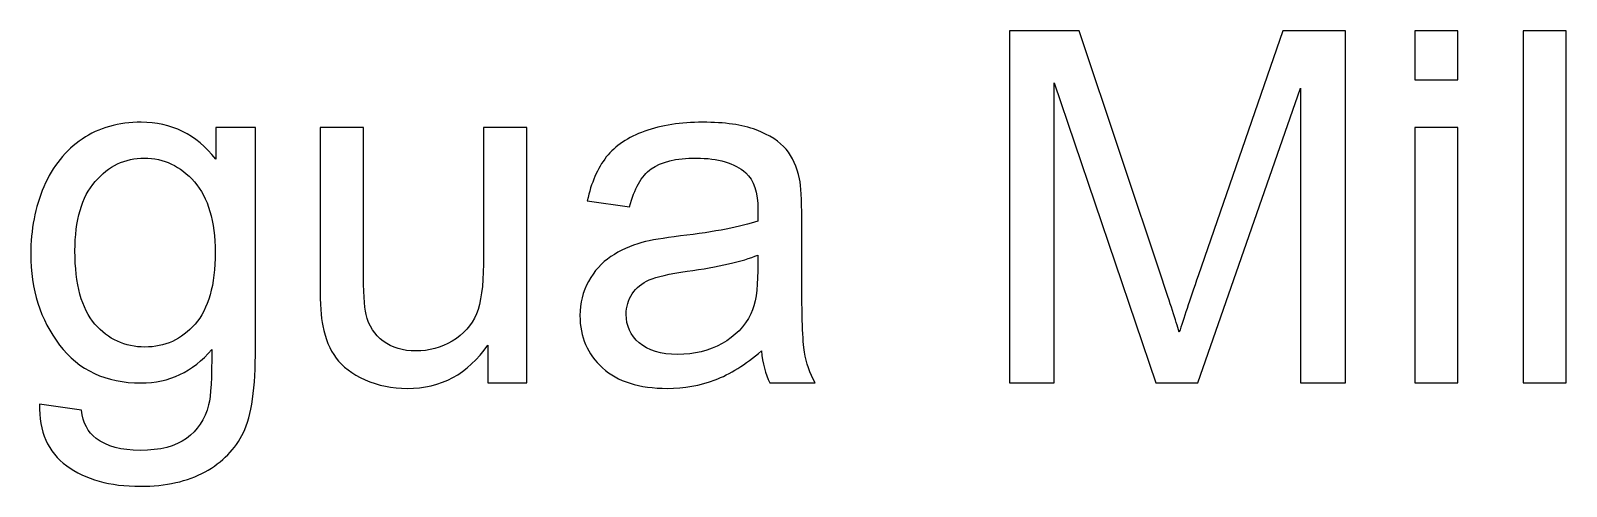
# Model space of a CAD drawing. Header units: millimetres. Extents: x -300 to 279, y -192 to 238.
# Drawn here: x -6.35 to 33.29, y -146.29 to -134.53 of the extents above; entities that cross this region are included whole.
import ezdxf

# ---------------------------------------------------------------- set-up
doc = ezdxf.new("R2010")
doc.units = ezdxf.units.MM
doc.layers.add('CAMADA_1', color=7, linetype='CONTINUOUS')

msp = doc.modelspace()

# ---------------------------------------------------------------- linework, layer by layer
at = {"layer": 'CAMADA_1', "color": 250}
for points, knots in [([(18.913, -143.6225), (18.913, -143.6225), (18.913, -134.5293), (18.913, -134.5293), (18.913, -134.5293), (20.7164, -134.5293), (20.7164, -134.5293), (20.7164, -134.5293), (22.8669, -140.9661), (22.8669, -140.9661), (23.0659, -141.5651), (23.2098, -142.0138), (23.3009, -142.3123), (23.4046, -141.9821), (23.5676, -141.4952), (23.7877, -140.8539), (23.7877, -140.8539), (25.9763, -134.5293), (25.9763, -134.5293), (25.9763, -134.5293), (27.5871, -134.5293), (27.5871, -134.5293), (27.5871, -134.5293), (27.5871, -143.6225), (27.5871, -143.6225), (27.5871, -143.6225), (26.4314, -143.6225), (26.4314, -143.6225), (26.4314, -143.6225), (26.4314, -136.0152), (26.4314, -136.0152), (26.4314, -136.0152), (23.7771, -143.6225), (23.7771, -143.6225), (23.7771, -143.6225), (22.6934, -143.6225), (22.6934, -143.6225), (22.6934, -143.6225), (20.0687, -135.8755), (20.0687, -135.8755), (20.0687, -135.8755), (20.0687, -143.6225), (20.0687, -143.6225), (20.0687, -143.6225), (18.913, -143.6225), (18.913, -143.6225)], [0, 0, 0, 0, 0.0666667, 0.0666667, 0.0666667, 0.1333333, 0.1333333, 0.1333333, 0.2, 0.2, 0.2, 0.2666667, 0.2666667, 0.2666667, 0.3333333, 0.3333333, 0.3333333, 0.4, 0.4, 0.4, 0.4666667, 0.4666667, 0.4666667, 0.5333333, 0.5333333, 0.5333333, 0.6, 0.6, 0.6, 0.6666667, 0.6666667, 0.6666667, 0.7333333, 0.7333333, 0.7333333, 0.8, 0.8, 0.8, 0.8666667, 0.8666667, 0.8666667, 0.9333333, 0.9333333, 0.9333333, 1, 1, 1, 1]), ([(29.3778, -135.7993), (29.3778, -135.7993), (29.3778, -134.5293), (29.3778, -134.5293), (29.3778, -134.5293), (30.4954, -134.5293), (30.4954, -134.5293), (30.4954, -134.5293), (30.4954, -135.7993), (30.4954, -135.7993), (30.4954, -135.7993), (29.3778, -135.7993), (29.3778, -135.7993)], [0, 0, 0, 0, 0.25, 0.25, 0.25, 0.5, 0.5, 0.5, 0.75, 0.75, 0.75, 1, 1, 1, 1]), ([(32.1739, -143.6225), (32.1739, -143.6225), (32.1739, -134.5293), (32.1739, -134.5293), (32.1739, -134.5293), (33.2915, -134.5293), (33.2915, -134.5293), (33.2915, -134.5293), (33.2915, -143.6225), (33.2915, -143.6225), (33.2915, -143.6225), (32.1739, -143.6225), (32.1739, -143.6225)], [0, 0, 0, 0, 0.25, 0.25, 0.25, 0.5, 0.5, 0.5, 0.75, 0.75, 0.75, 1, 1, 1, 1]), ([(-6.125, -144.1686), (-6.125, -144.1686), (-5.0455, -144.321), (-5.0455, -144.321), (-5.0011, -144.6554), (-4.8741, -144.8989), (-4.6666, -145.0534), (-4.3893, -145.2587), (-4.0105, -145.3624), (-3.53, -145.3624), (-3.0135, -145.3624), (-2.6135, -145.2587), (-2.3319, -145.0534), (-2.0504, -144.8481), (-1.8599, -144.5581), (-1.7604, -144.1877), (-1.7033, -143.9612), (-1.6758, -143.4849), (-1.68, -142.7589), (-2.169, -143.3346), (-2.7764, -143.6225), (-3.5046, -143.6225), (-4.4105, -143.6225), (-5.1132, -143.2965), (-5.6085, -142.6425), (-6.106, -141.9905), (-6.3536, -141.2074), (-6.3536, -140.2951), (-6.3536, -139.6664), (-6.2393, -139.0865), (-6.0128, -138.5552), (-5.7863, -138.0239), (-5.4561, -137.6154), (-5.0243, -137.3254), (-4.5925, -137.0354), (-4.0845, -136.8915), (-3.5003, -136.8915), (-2.7235, -136.8915), (-2.0822, -137.209), (-1.5784, -137.844), (-1.5784, -137.844), (-1.5784, -137.0312), (-1.5784, -137.0312), (-1.5784, -137.0312), (-0.5497, -137.0312), (-0.5497, -137.0312), (-0.5497, -137.0312), (-0.5497, -142.7229), (-0.5497, -142.7229), (-0.5497, -143.7495), (-0.6534, -144.4755), (-0.863, -144.9031), (-1.0704, -145.3307), (-1.4027, -145.6693), (-1.8536, -145.917), (-2.3065, -146.1646), (-2.8632, -146.2895), (-3.5236, -146.2895), (-4.3089, -146.2895), (-4.9418, -146.1138), (-5.4244, -145.7603), (-5.9091, -145.409), (-6.1419, -144.8777), (-6.125, -144.1686)], [0, 0, 0, 0, 0.047619, 0.047619, 0.047619, 0.0952381, 0.0952381, 0.0952381, 0.1428571, 0.1428571, 0.1428571, 0.1904762, 0.1904762, 0.1904762, 0.2380952, 0.2380952, 0.2380952, 0.2857143, 0.2857143, 0.2857143, 0.3333333, 0.3333333, 0.3333333, 0.3809524, 0.3809524, 0.3809524, 0.4285714, 0.4285714, 0.4285714, 0.4761905, 0.4761905, 0.4761905, 0.5238095, 0.5238095, 0.5238095, 0.5714286, 0.5714286, 0.5714286, 0.6190476, 0.6190476, 0.6190476, 0.6666667, 0.6666667, 0.6666667, 0.7142857, 0.7142857, 0.7142857, 0.7619048, 0.7619048, 0.7619048, 0.8095238, 0.8095238, 0.8095238, 0.8571429, 0.8571429, 0.8571429, 0.9047619, 0.9047619, 0.9047619, 0.952381, 0.952381, 0.952381, 1, 1, 1, 1]), ([(5.4489, -143.6225), (5.4489, -143.6225), (5.4489, -142.6425), (5.4489, -142.6425), (4.9367, -143.3897), (4.2424, -143.7622), (3.364, -143.7622), (2.9766, -143.7622), (2.6147, -143.6881), (2.2781, -143.5399), (1.9416, -143.3897), (1.6918, -143.2034), (1.5288, -142.979), (1.3659, -142.7525), (1.2516, -142.4774), (1.1859, -142.1514), (1.1415, -141.9313), (1.1182, -141.5841), (1.1182, -141.11), (1.1182, -141.11), (1.1182, -137.0312), (1.1182, -137.0312), (1.1182, -137.0312), (2.2358, -137.0312), (2.2358, -137.0312), (2.2358, -137.0312), (2.2358, -140.6782), (2.2358, -140.6782), (2.2358, -141.2603), (2.2591, -141.654), (2.3035, -141.8551), (2.3734, -142.1493), (2.5216, -142.3779), (2.7502, -142.5451), (2.9766, -142.7123), (3.256, -142.797), (3.5905, -142.797), (3.9249, -142.797), (4.2382, -142.7123), (4.5303, -142.5409), (4.8224, -142.3694), (5.0298, -142.1345), (5.1526, -141.8403), (5.2732, -141.546), (5.3346, -141.1164), (5.3346, -140.5554), (5.3346, -140.5554), (5.3346, -137.0312), (5.3346, -137.0312), (5.3346, -137.0312), (6.4522, -137.0312), (6.4522, -137.0312), (6.4522, -137.0312), (6.4522, -143.6225), (6.4522, -143.6225), (6.4522, -143.6225), (5.4489, -143.6225), (5.4489, -143.6225)], [0, 0, 0, 0, 0.0526316, 0.0526316, 0.0526316, 0.1052632, 0.1052632, 0.1052632, 0.1578947, 0.1578947, 0.1578947, 0.2105263, 0.2105263, 0.2105263, 0.2631579, 0.2631579, 0.2631579, 0.3157895, 0.3157895, 0.3157895, 0.3684211, 0.3684211, 0.3684211, 0.4210526, 0.4210526, 0.4210526, 0.4736842, 0.4736842, 0.4736842, 0.5263158, 0.5263158, 0.5263158, 0.5789474, 0.5789474, 0.5789474, 0.6315789, 0.6315789, 0.6315789, 0.6842105, 0.6842105, 0.6842105, 0.7368421, 0.7368421, 0.7368421, 0.7894737, 0.7894737, 0.7894737, 0.8421053, 0.8421053, 0.8421053, 0.8947368, 0.8947368, 0.8947368, 0.9473684, 0.9473684, 0.9473684, 1, 1, 1, 1]), ([(12.5122, -142.797), (12.0973, -143.1505), (11.6973, -143.3981), (11.3142, -143.5442), (10.9311, -143.6902), (10.5204, -143.7622), (10.0802, -143.7622), (9.3563, -143.7622), (8.7996, -143.5865), (8.4101, -143.233), (8.0206, -142.8817), (7.8259, -142.4308), (7.8259, -141.8826), (7.8259, -141.5609), (7.9, -141.2666), (8.046, -140.9999), (8.1942, -140.7332), (8.3868, -140.5216), (8.6239, -140.3607), (8.8631, -140.1998), (9.1298, -140.0771), (9.4282, -139.9945), (9.6484, -139.9374), (9.9807, -139.8823), (10.4231, -139.8273), (11.3248, -139.7215), (11.9915, -139.5924), (12.417, -139.4442), (12.4212, -139.2918), (12.4233, -139.1944), (12.4233, -139.1542), (12.4233, -138.7012), (12.3175, -138.3816), (12.1058, -138.1954), (11.8201, -137.9435), (11.3946, -137.8186), (10.8316, -137.8186), (10.3045, -137.8186), (9.9151, -137.9117), (9.6653, -138.0959), (9.4134, -138.28), (9.2293, -138.606), (9.1086, -139.0759), (9.1086, -139.0759), (8.0164, -138.9235), (8.0164, -138.9235), (8.1159, -138.4557), (8.2789, -138.0768), (8.5075, -137.789), (8.7361, -137.5011), (9.0663, -137.281), (9.4981, -137.1243), (9.9278, -136.9698), (10.4294, -136.8915), (10.9967, -136.8915), (11.5597, -136.8915), (12.019, -136.9571), (12.3725, -137.0905), (12.7239, -137.2238), (12.9842, -137.3889), (13.1493, -137.59), (13.3144, -137.7911), (13.4308, -138.0451), (13.4986, -138.352), (13.5346, -138.5425), (13.5536, -138.8854), (13.5536, -139.3786), (13.5536, -139.3786), (13.5536, -140.8602), (13.5536, -140.8602), (13.5536, -141.8953), (13.5769, -142.5493), (13.6235, -142.8266), (13.6679, -143.1039), (13.761, -143.3685), (13.8965, -143.6225), (13.8965, -143.6225), (12.7281, -143.6225), (12.7281, -143.6225), (12.6159, -143.3875), (12.544, -143.1124), (12.5122, -142.797)], [0, 0, 0, 0, 0.037037, 0.037037, 0.037037, 0.0740741, 0.0740741, 0.0740741, 0.1111111, 0.1111111, 0.1111111, 0.1481481, 0.1481481, 0.1481481, 0.1851852, 0.1851852, 0.1851852, 0.2222222, 0.2222222, 0.2222222, 0.2592593, 0.2592593, 0.2592593, 0.2962963, 0.2962963, 0.2962963, 0.3333333, 0.3333333, 0.3333333, 0.3703704, 0.3703704, 0.3703704, 0.4074074, 0.4074074, 0.4074074, 0.4444444, 0.4444444, 0.4444444, 0.4814815, 0.4814815, 0.4814815, 0.5185185, 0.5185185, 0.5185185, 0.5555556, 0.5555556, 0.5555556, 0.5925926, 0.5925926, 0.5925926, 0.6296296, 0.6296296, 0.6296296, 0.6666667, 0.6666667, 0.6666667, 0.7037037, 0.7037037, 0.7037037, 0.7407407, 0.7407407, 0.7407407, 0.7777778, 0.7777778, 0.7777778, 0.8148148, 0.8148148, 0.8148148, 0.8518519, 0.8518519, 0.8518519, 0.8888889, 0.8888889, 0.8888889, 0.9259259, 0.9259259, 0.9259259, 0.962963, 0.962963, 0.962963, 1, 1, 1, 1]), ([(29.3778, -143.6225), (29.3778, -143.6225), (29.3778, -137.0312), (29.3778, -137.0312), (29.3778, -137.0312), (30.4954, -137.0312), (30.4954, -137.0312), (30.4954, -137.0312), (30.4954, -143.6225), (30.4954, -143.6225), (30.4954, -143.6225), (29.3778, -143.6225), (29.3778, -143.6225)], [0, 0, 0, 0, 0.25, 0.25, 0.25, 0.5, 0.5, 0.5, 0.75, 0.75, 0.75, 1, 1, 1, 1]), ([(-5.2106, -140.2147), (-5.2106, -141.0761), (-5.0392, -141.7048), (-4.6963, -142.1006), (-4.3512, -142.4964), (-3.9216, -142.6954), (-3.4051, -142.6954), (-2.8907, -142.6954), (-2.4611, -142.4985), (-2.1118, -142.1048), (-1.7647, -141.7111), (-1.5911, -141.0931), (-1.5911, -140.2506), (-1.5911, -139.4463), (-1.771, -138.8388), (-2.1287, -138.4303), (-2.4865, -138.0218), (-2.9183, -137.8186), (-3.422, -137.8186), (-3.9194, -137.8186), (-4.3407, -138.0197), (-4.6899, -138.4218), (-5.037, -138.824), (-5.2106, -139.4209), (-5.2106, -140.2147)], [0, 0, 0, 0, 0.125, 0.125, 0.125, 0.25, 0.25, 0.25, 0.375, 0.375, 0.375, 0.5, 0.5, 0.5, 0.625, 0.625, 0.625, 0.75, 0.75, 0.75, 0.875, 0.875, 0.875, 1, 1, 1, 1]), ([(12.4233, -140.3205), (12.0169, -140.4856), (11.4073, -140.6253), (10.5945, -140.7396), (10.1331, -140.8052), (9.8071, -140.8793), (9.6166, -140.9618), (9.4261, -141.0444), (9.2801, -141.165), (9.1763, -141.3217), (9.0726, -141.4804), (9.0197, -141.6561), (9.0197, -141.8508), (9.0197, -142.1451), (9.1319, -142.3927), (9.3584, -142.5896), (9.5849, -142.7864), (9.9151, -142.8859), (10.349, -142.8859), (10.7787, -142.8859), (11.1618, -142.7928), (11.4983, -142.6044), (11.8328, -142.4181), (12.0804, -142.162), (12.237, -141.8381), (12.3577, -141.5863), (12.417, -141.2158), (12.417, -140.7269), (12.417, -140.7269), (12.4233, -140.3205), (12.4233, -140.3205)], [0, 0, 0, 0, 0.1, 0.1, 0.1, 0.2, 0.2, 0.2, 0.3, 0.3, 0.3, 0.4, 0.4, 0.4, 0.5, 0.5, 0.5, 0.6, 0.6, 0.6, 0.7, 0.7, 0.7, 0.8, 0.8, 0.8, 0.9, 0.9, 0.9, 1, 1, 1, 1])]:
    msp.add_open_spline(points, degree=3, knots=knots, dxfattribs=at)

doc.saveas('drawing.dxf')
